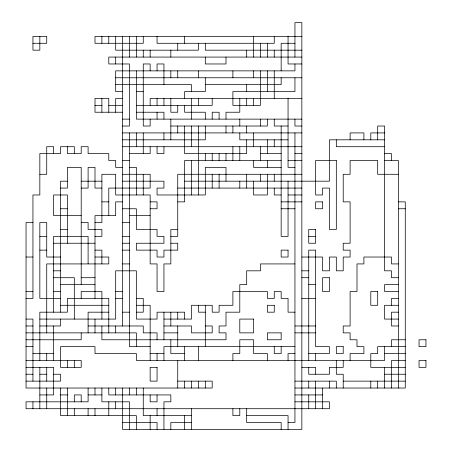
<?xml version="1.0" encoding="UTF-8"?>
<svg xmlns="http://www.w3.org/2000/svg" width="452" height="452" viewBox="0 0 452 452"><rect width="100%" height="100%" fill="white"/><g stroke="black" fill="none" stroke-linecap="round" stroke-linejoin="round"><path stroke-width="0.68" d="M301.846 36.392L94.999 36.392L94.999 43.285L143.261 43.285L143.261 36.392M32.945 43.285L46.731 43.285L46.731 36.392L32.945 36.392L32.945 50.178L39.838 50.178L39.838 36.392M294.947 43.285L281.161 43.285L281.161 70.862M301.846 50.178L205.315 50.178L205.315 43.285M301.846 57.076L108.785 57.076L108.785 63.969L129.47 63.969L129.47 126.023L122.577 126.023M301.846 63.969L288.054 63.969L288.054 36.392M115.684 77.761L301.846 77.761M115.684 84.654L191.524 84.654L191.524 91.547M205.315 84.654L281.161 84.654L281.161 77.761M122.577 91.547L115.684 91.547L115.684 70.862L294.947 70.862L294.947 63.969M136.368 91.547L143.261 91.547M122.577 98.446L115.684 98.446L115.684 112.232M301.846 98.446L150.154 98.446L150.154 105.339M94.999 105.339L101.892 105.339M108.785 105.339L122.577 105.339M136.368 105.339L212.208 105.339L212.208 98.446M122.577 112.232L94.999 112.232L94.999 98.446L108.785 98.446L108.785 112.232M136.368 112.232L163.946 112.232L163.946 119.13M122.577 119.13L129.47 119.13M301.846 119.13L136.368 119.13L136.368 70.862M170.839 126.023L267.369 126.023L267.369 119.13M288.054 126.023L274.262 126.023L274.262 119.13M301.846 126.023L294.947 126.023L294.947 119.13M122.577 132.916L301.846 132.916M384.584 132.916L370.793 132.916L370.793 139.815M122.577 139.815L205.315 139.815L205.315 126.023M288.054 139.815L239.792 139.815L239.792 132.916M384.584 139.815L329.423 139.815L329.423 181.184L184.631 181.184M122.577 146.708L301.846 146.708M384.584 146.708L336.316 146.708L336.316 139.815M129.47 153.601L150.154 153.601L150.154 146.708M260.476 153.601L281.161 153.601M294.947 153.601L301.846 153.601M384.584 153.601L391.477 153.601L391.477 160.5M122.577 160.5L129.47 160.5M281.161 160.5L184.631 160.5L184.631 201.869L177.738 201.869M288.054 160.5L301.846 160.5M384.584 160.5L398.37 160.5L398.37 388.031M122.577 167.393L115.684 167.393L115.684 160.5L108.785 160.5L108.785 153.601L88.1 153.601L88.1 146.708L81.207 146.708L81.207 153.601L67.416 153.601L67.416 146.708M129.47 167.393L136.368 167.393L136.368 194.97M281.161 167.393L253.578 167.393L253.578 160.5M294.947 167.393L288.054 167.393L288.054 98.446M39.838 174.286L46.731 174.286L46.731 146.708L53.63 146.708L53.63 153.601M122.577 174.286L150.154 174.286L150.154 188.077L108.785 188.077L108.785 215.655M301.846 174.286L177.738 174.286L177.738 236.345L170.839 236.345M398.37 174.286L377.686 174.286L377.686 160.5L350.108 160.5L350.108 174.286L343.215 174.286L343.215 201.869L350.108 201.869L350.108 243.238L343.215 243.238L343.215 250.131L350.108 250.131L350.108 257.03L343.215 257.03L343.215 270.816L336.316 270.816L336.316 257.03L329.423 257.03L329.423 270.816L322.53 270.816L322.53 257.03L301.846 257.03M67.416 181.184L60.523 181.184L60.523 312.185M81.207 181.184L101.892 181.184M122.577 181.184L163.946 181.184L163.946 188.077L157.053 188.077L157.053 194.97L205.315 194.97L205.315 167.393L226 167.393L226 181.184M60.523 188.077L67.416 188.077L67.416 167.393L81.207 167.393L81.207 284.607M81.207 188.077L88.1 188.077L88.1 167.393L94.999 167.393L94.999 188.077L101.892 188.077M177.738 188.077L301.846 188.077M281.161 194.97L274.262 194.97L274.262 188.077M288.054 194.97L301.846 194.97M101.892 201.869L108.785 201.869M122.577 201.869L115.684 201.869L115.684 215.655L94.999 215.655L94.999 298.399M150.154 201.869L157.053 201.869L157.053 208.762L150.154 208.762M281.161 201.869L301.846 201.869M398.37 201.869L405.269 201.869L405.269 388.031L294.947 388.031M60.523 208.762L67.416 208.762M122.577 208.762L136.368 208.762L136.368 229.446L157.053 229.446L157.053 236.345L163.946 236.345L163.946 243.238L136.368 243.238L136.368 250.131L157.053 250.131L157.053 257.03L163.946 257.03L163.946 250.131L177.738 250.131L177.738 243.238L170.839 243.238M281.161 208.762L294.947 208.762M398.37 208.762L405.269 208.762M81.207 215.655L53.63 215.655L53.63 194.97L67.416 194.97L67.416 243.238M129.47 215.655L150.154 215.655M32.945 222.553L26.046 222.553L26.046 388.031L212.208 388.031L212.208 381.138L177.738 381.138M81.207 222.553L88.1 222.553L88.1 229.446L101.892 229.446L101.892 236.345L94.999 236.345M94.999 222.553L101.892 222.553L101.892 174.286L115.684 174.286L115.684 194.97L150.154 194.97L150.154 263.923L157.053 263.923L157.053 291.5L163.946 291.5L163.946 263.923L170.839 263.923L170.839 229.446L177.738 229.446M122.577 222.553L129.47 222.553M60.523 229.446L67.416 229.446M39.838 236.345L46.731 236.345M122.577 236.345L129.47 236.345M308.739 236.345L315.632 236.345M53.63 243.238L94.999 243.238M122.577 243.238L129.47 243.238M39.838 250.131L46.731 250.131M94.999 250.131L101.892 250.131L101.892 263.923M122.577 250.131L129.47 250.131M26.046 257.03L32.945 257.03M60.523 257.03L46.731 257.03L46.731 222.553L39.838 222.553L39.838 298.399L60.523 298.399M94.999 257.03L108.785 257.03L108.785 263.923L46.731 263.923L46.731 332.87M122.577 263.923L129.47 263.923M294.947 263.923L260.476 263.923L260.476 270.816L246.685 270.816L246.685 284.607L239.792 284.607L239.792 312.185L226 312.185L226 325.977L219.107 325.977L219.107 332.87L226 332.87L226 339.768L101.892 339.768L101.892 325.977M398.37 263.923L391.477 263.923L391.477 257.03L363.9 257.03L363.9 263.923L357.001 263.923L357.001 291.5L350.108 291.5L350.108 325.977L343.215 325.977L343.215 332.87L350.108 332.87L350.108 339.768L357.001 339.768L357.001 346.661L363.9 346.661L363.9 353.554L350.108 353.554L350.108 360.453M53.63 270.816L60.523 270.816M301.846 270.816L308.739 270.816M53.63 277.714L74.314 277.714L74.314 319.084M81.207 277.714L94.999 277.714M301.846 277.714L308.739 277.714M398.37 277.714L391.477 277.714L391.477 270.816L384.584 270.816L384.584 126.023L377.686 126.023L377.686 139.815M60.523 284.607L94.999 284.607M308.739 284.607L315.632 284.607M398.37 284.607L384.584 284.607L384.584 291.5L398.37 291.5M26.046 291.5L32.945 291.5M53.63 291.5L60.523 291.5M115.684 291.5L122.577 291.5M26.046 298.399L32.945 298.399L32.945 194.97L39.838 194.97L39.838 153.601L60.523 153.601L60.523 146.708L74.314 146.708L74.314 153.601M115.684 298.399L122.577 298.399M136.368 298.399L143.261 298.399L143.261 312.185L136.368 312.185M301.846 298.399L315.632 298.399M398.37 298.399L391.477 298.399L391.477 305.292M60.523 305.292L108.785 305.292M136.368 305.292L150.154 305.292L150.154 360.453M398.37 305.292L384.584 305.292L384.584 319.084L398.37 319.084M108.785 312.185L88.1 312.185L88.1 332.87M122.577 312.185L129.47 312.185M205.315 312.185L198.422 312.185L198.422 305.292M294.947 312.185L288.054 312.185L288.054 298.399L281.161 298.399L281.161 291.5L274.262 291.5L274.262 298.399L267.369 298.399L267.369 291.5L232.893 291.5L232.893 305.292L219.107 305.292L219.107 312.185L212.208 312.185L212.208 305.292L191.524 305.292L191.524 319.084L163.946 319.084M398.37 312.185L391.477 312.185L391.477 325.977L398.37 325.977M26.046 319.084L32.945 319.084L32.945 381.138M39.838 319.084L115.684 319.084L115.684 270.816L136.368 270.816L136.368 319.084L157.053 319.084L157.053 312.185L184.631 312.185L184.631 319.084M26.046 325.977L32.945 325.977M39.838 325.977L60.523 325.977L60.523 319.084M88.1 325.977L143.261 325.977L143.261 332.87L157.053 332.87L157.053 339.768M163.946 325.977L191.524 325.977L191.524 332.87L212.208 332.87L212.208 325.977L205.315 325.977M294.947 325.977L315.632 325.977M26.046 332.87L136.368 332.87L136.368 346.661M163.946 332.87L177.738 332.87M294.947 332.87L315.632 332.87M26.046 339.768L81.207 339.768L81.207 332.87M405.269 339.768L391.477 339.768L391.477 346.661M26.046 346.661L32.945 346.661M150.154 346.661L129.47 346.661L129.47 132.916M294.947 346.661L163.946 346.661L163.946 360.453M405.269 346.661L377.686 346.661L377.686 353.554L370.793 353.554L370.793 367.346L405.269 367.346M32.945 353.554L53.63 353.554M150.154 353.554L163.946 353.554M184.631 353.554L170.839 353.554L170.839 339.768M294.947 353.554L288.054 353.554L288.054 360.453M308.739 353.554L329.423 353.554L329.423 346.661L315.632 346.661L315.632 250.131L308.739 250.131L308.739 360.453M384.584 353.554L405.269 353.554M26.046 360.453L81.207 360.453L81.207 367.346L60.523 367.346L60.523 346.661L94.999 346.661L94.999 353.554L136.368 353.554L136.368 360.453L384.584 360.453L384.584 346.661M405.269 360.453L391.477 360.453L391.477 388.031M26.046 367.346L53.63 367.346L53.63 394.924L39.838 394.924M301.846 367.346L315.632 367.346L315.632 374.239M26.046 374.239L32.945 374.239M39.838 374.239L46.731 374.239M53.63 374.239L60.523 374.239L60.523 381.138L26.046 381.138M384.584 374.239L405.269 374.239M294.947 381.138L336.316 381.138L336.316 388.031M343.215 381.138L405.269 381.138M60.523 394.924L67.416 394.924M88.1 394.924L101.892 394.924M294.947 394.924L322.53 394.924M294.947 401.822L329.423 401.822L329.423 408.715L26.046 408.715L26.046 401.822L88.1 401.822L88.1 388.031M191.524 415.608L143.261 415.608L143.261 388.031M246.685 415.608L288.054 415.608L288.054 429.4M122.577 422.507L157.053 422.507L157.053 429.4M191.524 422.507L170.839 422.507L170.839 429.4M288.054 422.507L294.947 422.507L294.947 132.916M384.584 367.346L384.584 388.031M377.686 381.138L377.686 388.031M370.793 381.138L370.793 388.031M363.9 139.815L363.9 132.916L350.108 132.916L350.108 139.815M343.215 360.453L343.215 367.346L329.423 367.346L329.423 374.239L308.739 374.239L308.739 367.346M343.215 388.031L343.215 374.239L336.316 374.239L336.316 360.453M329.423 381.138L329.423 388.031M322.53 388.031L322.53 408.715M315.632 353.554L315.632 360.453M315.632 381.138L315.632 408.715M308.739 381.138L308.739 388.031M308.739 394.924L308.739 408.715M294.947 57.076L294.947 22.6L301.846 22.6L301.846 429.4L122.577 429.4L122.577 388.031M294.947 77.761L294.947 91.547L232.893 91.547L232.893 105.339L260.476 105.339L260.476 70.862M288.054 181.184L288.054 236.345L281.161 236.345L281.161 126.023M281.161 346.661L281.161 353.554L274.262 353.554L274.262 346.661M281.161 429.4L281.161 422.507L246.685 422.507L246.685 408.715M274.262 36.392L274.262 43.285L157.053 43.285L157.053 36.392M274.262 50.178L274.262 57.076M274.262 70.862L274.262 98.446M274.262 139.815L274.262 146.708M274.262 174.286L274.262 181.184M267.369 43.285L267.369 57.076M267.369 70.862L267.369 91.547M267.369 139.815L267.369 153.601M267.369 160.5L267.369 167.393M267.369 174.286L267.369 194.97L253.578 194.97L253.578 181.184M267.369 360.453L267.369 353.554L253.578 353.554L253.578 339.768L239.792 339.768L239.792 353.554L232.893 353.554L232.893 360.453M260.476 43.285L260.476 57.076M260.476 119.13L260.476 126.023M260.476 146.708L260.476 160.5M260.476 174.286L260.476 181.184M253.578 36.392L253.578 57.076M253.578 70.862L253.578 77.761M253.578 98.446L253.578 105.339M253.578 132.916L253.578 146.708M246.685 50.178L246.685 57.076M246.685 84.654L246.685 91.547M246.685 98.446L246.685 105.339M246.685 126.023L246.685 132.916M246.685 139.815L246.685 153.601L184.631 153.601L184.631 126.023M246.685 174.286L246.685 188.077M239.792 98.446L239.792 112.232L226 112.232L226 119.13M239.792 119.13L239.792 126.023M239.792 146.708L239.792 160.5M239.792 181.184L239.792 188.077M239.792 408.715L239.792 415.608L232.893 415.608L232.893 408.715M232.893 70.862L232.893 77.761M232.893 126.023L232.893 132.916M232.893 146.708L232.893 160.5M226 57.076L226 63.969L205.315 63.969L205.315 57.076M226 126.023L226 132.916M226 153.601L226 160.5M219.107 119.13L219.107 112.232L212.208 112.232L212.208 119.13M219.107 153.601L219.107 160.5M219.107 174.286L219.107 188.077M212.208 153.601L212.208 160.5M212.208 174.286L212.208 188.077M205.315 77.761L205.315 91.547L184.631 91.547L184.631 98.446M205.315 119.13L205.315 112.232L184.631 112.232L184.631 105.339M205.315 153.601L205.315 160.5M205.315 305.292L205.315 346.661M205.315 381.138L205.315 388.031M198.422 43.285L198.422 50.178L115.684 50.178L115.684 36.392M198.422 70.862L198.422 77.761M198.422 98.446L198.422 105.339M198.422 126.023L198.422 194.97M198.422 346.661L198.422 360.453M198.422 381.138L198.422 388.031M191.524 98.446L191.524 119.13M191.524 126.023L191.524 146.708M191.524 160.5L191.524 194.97M191.524 381.138L191.524 388.031M191.524 408.715L191.524 429.4M184.631 36.392L184.631 43.285M184.631 346.661L184.631 360.453M184.631 381.138L184.631 388.031M184.631 415.608L184.631 429.4M177.738 43.285L177.738 50.178M177.738 70.862L177.738 77.761M177.738 105.339L177.738 112.232L170.839 112.232L170.839 98.446M177.738 126.023L177.738 132.916M177.738 312.185L177.738 319.084M177.738 325.977L177.738 346.661M177.738 360.453L177.738 388.031M170.839 50.178L170.839 57.076M170.839 70.862L170.839 77.761M170.839 119.13L170.839 139.815M170.839 312.185L170.839 325.977M163.946 84.654L163.946 63.969L157.053 63.969L157.053 70.862M163.946 98.446L163.946 105.339M163.946 132.916L163.946 139.815M163.946 146.708L163.946 153.601L157.053 153.601L157.053 146.708M163.946 312.185L163.946 339.768M163.946 429.4L163.946 401.822L170.839 401.822L170.839 394.924L108.785 394.924L108.785 388.031M157.053 98.446L157.053 105.339M157.053 112.232L157.053 119.13M157.053 353.554L157.053 360.453M157.053 394.924L157.053 401.822L150.154 401.822L150.154 394.924M157.053 408.715L157.053 415.608M150.154 50.178L150.154 57.076M150.154 70.862L150.154 63.969L143.261 63.969L143.261 126.023L150.154 126.023L150.154 119.13M150.154 415.608L150.154 429.4M143.261 50.178L143.261 57.076M143.261 132.916L143.261 153.601M143.261 174.286L143.261 194.97M136.368 36.392L136.368 57.076M136.368 132.916L136.368 146.708M136.368 388.031L136.368 394.924M136.368 429.4L136.368 415.608L60.523 415.608L60.523 388.031M129.47 36.392L129.47 57.076M129.47 388.031L129.47 394.924M129.47 429.4L129.47 401.822L101.892 401.822L101.892 388.031M122.577 36.392L122.577 325.977M115.684 57.076L115.684 63.969M115.684 325.977L115.684 332.87M115.684 388.031L115.684 394.924M115.684 401.822L115.684 408.715M108.785 36.392L108.785 43.285M108.785 332.87L108.785 298.399L67.416 298.399L67.416 312.185L39.838 312.185L39.838 360.453M108.785 401.822L108.785 415.608M101.892 36.392L101.892 43.285M101.892 98.446L101.892 112.232M101.892 319.084L101.892 291.5L81.207 291.5L81.207 298.399M94.999 319.084L94.999 332.87M94.999 388.031L94.999 394.924M94.999 408.715L94.999 415.608M88.1 263.923L88.1 236.345L53.63 236.345L53.63 312.185M88.1 408.715L88.1 415.608M81.207 401.822L81.207 394.924L74.314 394.924L74.314 401.822M74.314 360.453L74.314 367.346M74.314 408.715L74.314 415.608M67.416 360.453L67.416 367.346M67.416 388.031L67.416 415.608M53.63 325.977L53.63 360.453M46.731 353.554L46.731 360.453M46.731 367.346L46.731 381.138M46.731 388.031L46.731 408.715M39.838 367.346L39.838 408.715M32.945 401.822L32.945 408.715M336.316 160.5L315.632 160.5L315.632 194.97L322.53 194.97L322.53 188.077L329.423 188.077L329.423 229.446L336.316 229.446L336.316 160.5M322.53 201.869L315.632 201.869L315.632 208.762L322.53 208.762L322.53 201.869M315.632 229.446L308.739 229.446L308.739 243.238L315.632 243.238L315.632 229.446M288.054 250.131L281.161 250.131L281.161 257.03L288.054 257.03L288.054 250.131M329.423 277.714L322.53 277.714L322.53 291.5L329.423 291.5L329.423 277.714M377.686 291.5L370.793 291.5L370.793 305.292L377.686 305.292L377.686 291.5M274.262 305.292L267.369 305.292L267.369 312.185L274.262 312.185L274.262 305.292M253.578 319.084L239.792 319.084L239.792 332.87L253.578 332.87L253.578 319.084M281.161 332.87L267.369 332.87L267.369 339.768L281.161 339.768L281.161 332.87M425.953 339.768L419.055 339.768L419.055 346.661L425.953 346.661L425.953 339.768M343.215 346.661L336.316 346.661L336.316 353.554L343.215 353.554L343.215 346.661M425.953 360.453L419.055 360.453L419.055 367.346L425.953 367.346L425.953 360.453M157.053 367.346L150.154 367.346L150.154 381.138L157.053 381.138L157.053 367.346"/></g></svg>
